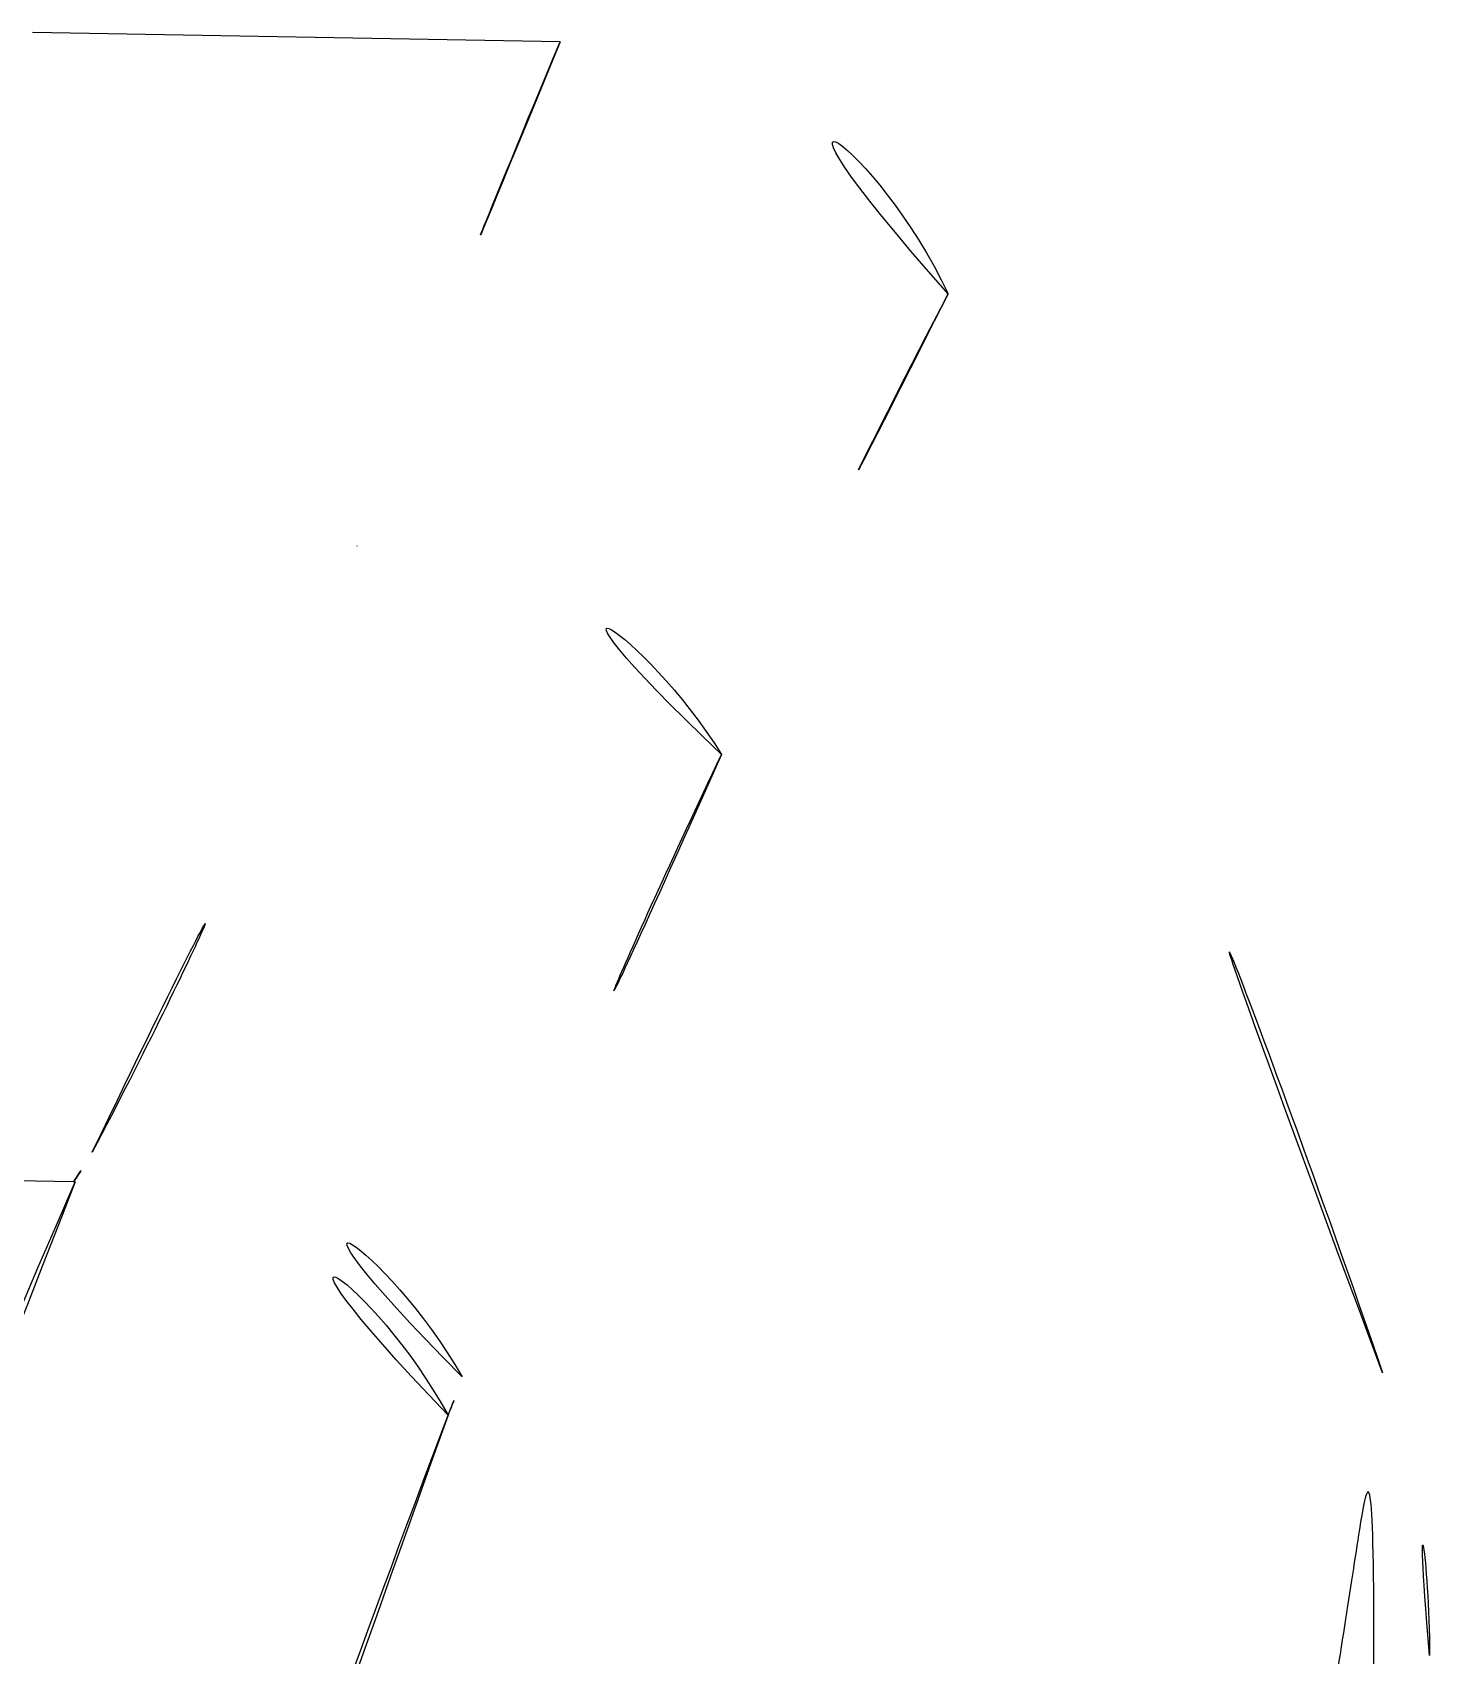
# Model space of a CAD drawing. Extents: x 16296660632 to 16296680496, y -37409619871 to -37409616057.
# Drawn here: x 16296679240.86 to 16296679253.66, y -37409616711.41 to -37409616696.54 of the extents above; entities that cross this region are included whole.
import ezdxf

# ---------------------------------------------------------------- set-up
doc = ezdxf.new("R2010")
doc.units = 0
doc.header["$LTSCALE"] = 10
doc.header["$MEASUREMENT"] = 0
doc.layers.add('BACK_CASE_DADA_2', color=7, linetype='CONTINUOUS')

msp = doc.modelspace()

# ---------------------------------------------------------------- linework, layer by layer
at = {"layer": 'BACK_CASE_DADA_2', "color": 7, "linetype": 'Continuous', "ltscale": 25.4}
for p, q in [((16296679245.692249, -37409616696.625168), (16296679240.85936, -37409616696.54081)), ((16296679243.834101, -37409616701.246178), (16296679243.83592, -37409616701.241623)), ((16296679241.23476, -37409616707.069252), (16296679222.329309, -37409616706.746353)), ((16296679241.24922, -37409616707.069687), (16296679241.23476, -37409616707.069252))]:
    msp.add_line(p, q, dxfattribs=at)
for centre, radius, start, end in [((16296679422.92, -37409616770.571632), 192.035822, 157.35232671, 158.83695176), ((16296679245.62241, -37409616700.624603), 4.000049, 24.9877257, 88.9995722), ((16296679344.729549, -37409616748.534866), 107.595902, 152.54943548, 155.05422356), ((16296679158.54541, -37409616741.20507), 100.068666, 18.88220716, 24.9867948), ((16296679205.04903, -37409616687.585289), 41.120574, 332.1457709, 340.596749), ((16296679243.741011, -37409616705.271072), 4.030567, 31.665264, 88.6507798), ((16296679302.1262, -37409616729.419243), 60.908234, 154.45590748, 160.26831232), ((16296679238.028641, -37409616704.865219), 3.89063, 325.4936664, 330.2163518), ((16296679315.988541, -37409616739.839592), 81.6078, 156.32485468, 166.01316186), ((16296679241.062401, -37409616711.16642), 4.10099, 28.5243585, 87.3889821), ((16296679240.23168, -37409616707.389442), 4.792377, 337.6985962, 342.1839685), ((16296679245.644341, -37409616711.411613), 8.015017, 0.0179224, 18.8632687), ((16296679405.328291, -37409616770.044189), 171.79505, 159.26056254, 163.86005905)]:
    msp.add_arc(centre, radius, start, end, dxfattribs=at)
msp.add_ellipse((16296679241.335541, -37409616710.724663), major_axis=(3.466017, -1.996679), ratio=0.976527398, start_param=1.028602365, end_param=2.065669546, dxfattribs=at)
msp.add_open_spline([(16296679253.031639, -37409616720.478073), (16296679252.988729, -37409616719.301331), (16296679252.931801, -37409616718.232582), (16296679252.81728, -37409616716.33596), (16296679252.75552, -37409616715.512383), (16296679252.647671, -37409616714.177933), (16296679252.594009, -37409616713.641724), (16296679252.554569, -37409616713.099823), (16296679252.58523, -37409616713.011383), (16296679252.620741, -37409616712.786209), (16296679252.638121, -37409616712.676064), (16296679252.790911, -37409616711.707321), (16296679252.900681, -37409616711.00621), (16296679253.15531, -37409616709.345451), (16296679253.228901, -37409616708.820297), (16296679253.228889, -37409616708.820267)], degree=3, knots=[0, 0, 0, 0, 0.0625, 0.0625, 0.125, 0.125, 0.1875, 0.1875, 0.21875, 0.21875, 0.25, 0.25, 0.5, 0.5, 1, 1, 1, 1], dxfattribs=at)

doc.saveas('drawing.dxf')
